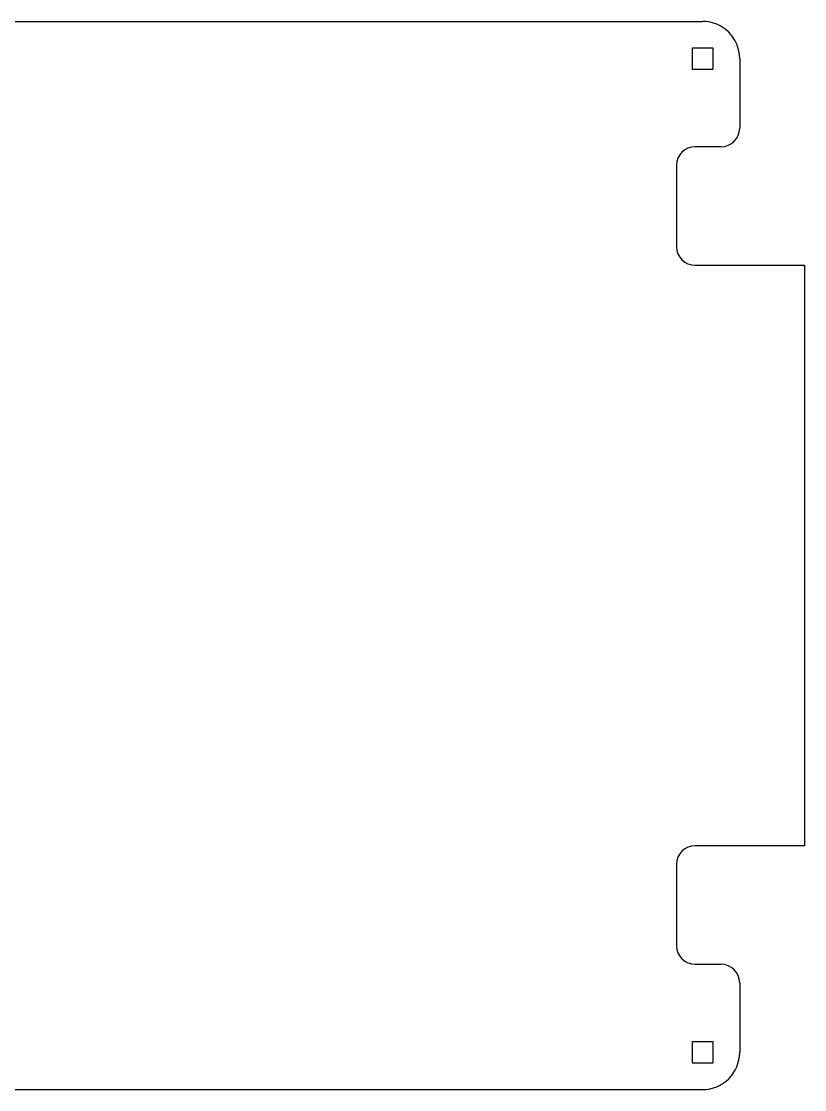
# Model space of a CAD drawing. Extents: x 2.49 to 9.13, y -6.55 to -1.38.
# Drawn here: x 5.812 to 9.134, y -5.906 to -1.378 of the extents above; entities that cross this region are included whole.
import ezdxf

# ---------------------------------------------------------------- set-up
doc = ezdxf.new("R2010")
doc.units = 0
doc.header["$MEASUREMENT"] = 0
doc.layers.add('BLACK', color=7, linetype='CONTINUOUS')

msp = doc.modelspace()

# ---------------------------------------------------------------- linework, layer by layer
at = {"layer": 'BLACK', "linetype": 'CONTINUOUS'}
for p, q in [((2.71654, -1.37795), (8.70079, -1.37795)), ((8.74533, -1.49089), (8.65624, -1.49089)), ((8.65624, -1.49089), (8.65624, -1.57998)), ((8.74533, -1.57998), (8.74533, -1.49089)), ((8.85827, -1.53543), (8.85827, -1.83071)), ((8.65624, -1.57998), (8.74533, -1.57998)), ((8.77953, -1.90945), (8.66929, -1.90945)), ((8.59055, -1.98819), (8.59055, -2.33268)), ((8.66929, -2.41142), (9.13386, -2.41142)), ((9.13386, -2.41142), (9.13386, -4.87205)), ((9.13386, -4.87205), (8.66929, -4.87205)), ((8.59055, -4.95079), (8.59055, -5.29528)), ((8.66929, -5.37402), (8.77953, -5.37402)), ((8.85827, -5.45276), (8.85827, -5.74803)), ((8.74533, -5.70349), (8.65624, -5.70349)), ((8.65624, -5.70349), (8.65624, -5.79257)), ((8.74533, -5.79257), (8.74533, -5.70349)), ((8.65624, -5.79257), (8.74533, -5.79257)), ((2.71654, -5.90551), (8.70079, -5.90551))]:
    msp.add_line(p, q, dxfattribs=at)
at = {"layer": 'BLACK'}
for centre, radius, start, end in [((8.70079, -1.53543), 0.15748, 0, 90), ((8.77953, -1.83071), 0.07874, -90, 0), ((8.66929, -1.98819), 0.07874, 90, 180), ((8.66929, -2.33268), 0.07874, -180, -90), ((8.66929, -4.95079), 0.07874, 90, 180), ((8.66929, -5.29528), 0.07874, -180, -90), ((8.77953, -5.45276), 0.07874, 0, 90), ((8.70079, -5.74803), 0.15748, -90, 0)]:
    msp.add_arc(centre, radius, start, end, dxfattribs=at)

doc.saveas('drawing.dxf')
